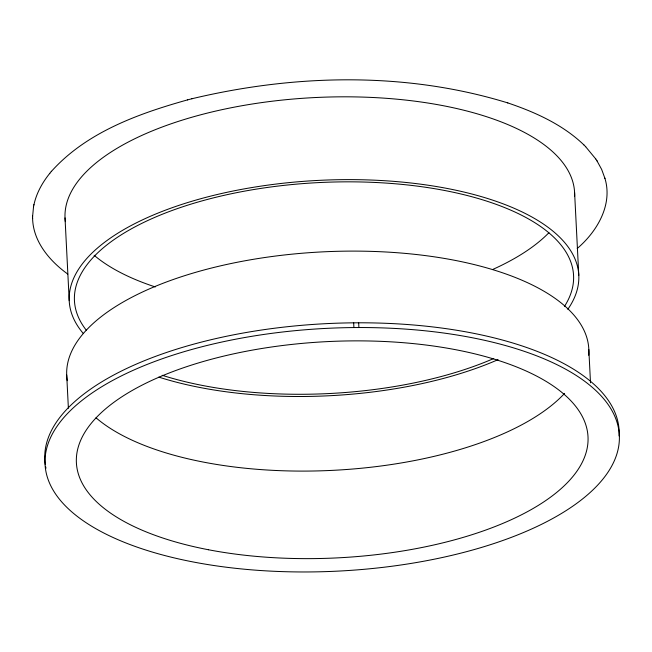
<?xml version="1.0" encoding="UTF-8"?>
<svg xmlns="http://www.w3.org/2000/svg" width="652" height="652" viewBox="0 0 652 652"><rect width="100%" height="100%" fill="white"/><g stroke="black" fill="none" stroke-linecap="round" stroke-linejoin="round"><path stroke-width="0.98" d="M32.6 216.488L33.537 206.741M33.88 205.013C36.357 193.31 42.331 182.593 49.796 173.334M33.456 207.149L33.953 204.614M51.247 171.574C86.357 132.299 138.216 113.692 187.646 99.854M49.552 173.636L51.492 171.272M577.207 248.51C596.996 231.656 613.1 204.687 604.844 178.069M191.884 98.754C295.071 74.108 405.805 71.516 507.835 102.926M187.466 99.903L192.055 98.713M45.33 464.713A287.516 121.508 -2.9 0 1 353.669 322.83L358.665 322.797A287.516 121.508 -2.9 0 1 619.09 435.911M353.906 327.557L358.902 327.532A287.516 121.508 -2.9 0 1 567.452 509.734A287.516 121.508 -2.9 0 1 72.592 512.586A287.516 121.508 -2.9 0 1 353.906 327.557L353.669 322.83M507.574 102.837C535.121 112.136 562.603 124.483 583.833 144.842M67.792 274.084C49.128 260.653 32.021 240.319 32.6 216.073M585.439 146.447L595.781 158.99M583.556 144.565L585.716 146.724M596.865 160.645L601.666 169.43L604.958 178.461M595.561 158.656L597.093 160.979M588.821 349.488L590.508 382.814M574.599 192.609L578.789 275.413M358.665 322.797L358.902 327.532M65.021 217.907L69.218 300.711M66.7 374.941L68.387 408.258M32.616 218.2L32.616 218.607M548.919 232.707A249.871 105.6 -2.9 0 1 493.246 269.227M155.282 286.945A249.871 105.6 -2.9 0 1 94.124 255.282M86.284 330.189A249.871 105.6 -2.9 0 1 319.26 182.56A249.871 105.6 -2.9 0 1 564.445 306.448M493.727 358.518A249.871 105.6 -2.9 0 1 162.185 375.283M65.347 221.656A255.103 107.808 -2.9 0 1 314.965 97.555A255.103 107.808 -2.9 0 1 574.608 196.374M83.179 333.368A255.103 107.808 -2.9 0 1 319.162 180.359A255.103 107.808 -2.9 0 1 567.819 309.317M498.087 359.635A255.103 107.808 -2.9 0 1 158.803 377.109M45.982 468.209A287.516 121.508 -2.9 0 1 45.689 466.816M67.286 380.695A261.379 110.465 -2.9 0 1 323.351 251.835A261.379 110.465 -2.9 0 1 588.699 355.283M564.591 393.384A256.146 108.256 -2.9 0 1 334.109 470.279A256.146 108.256 -2.9 0 1 96.023 417.802M208.493 549.758A256.146 108.256 -2.9 0 0 588.022 437.052A256.146 108.256 -2.9 0 0 200.066 362.447A256.146 108.256 -2.9 0 0 208.493 549.758"/></g></svg>
